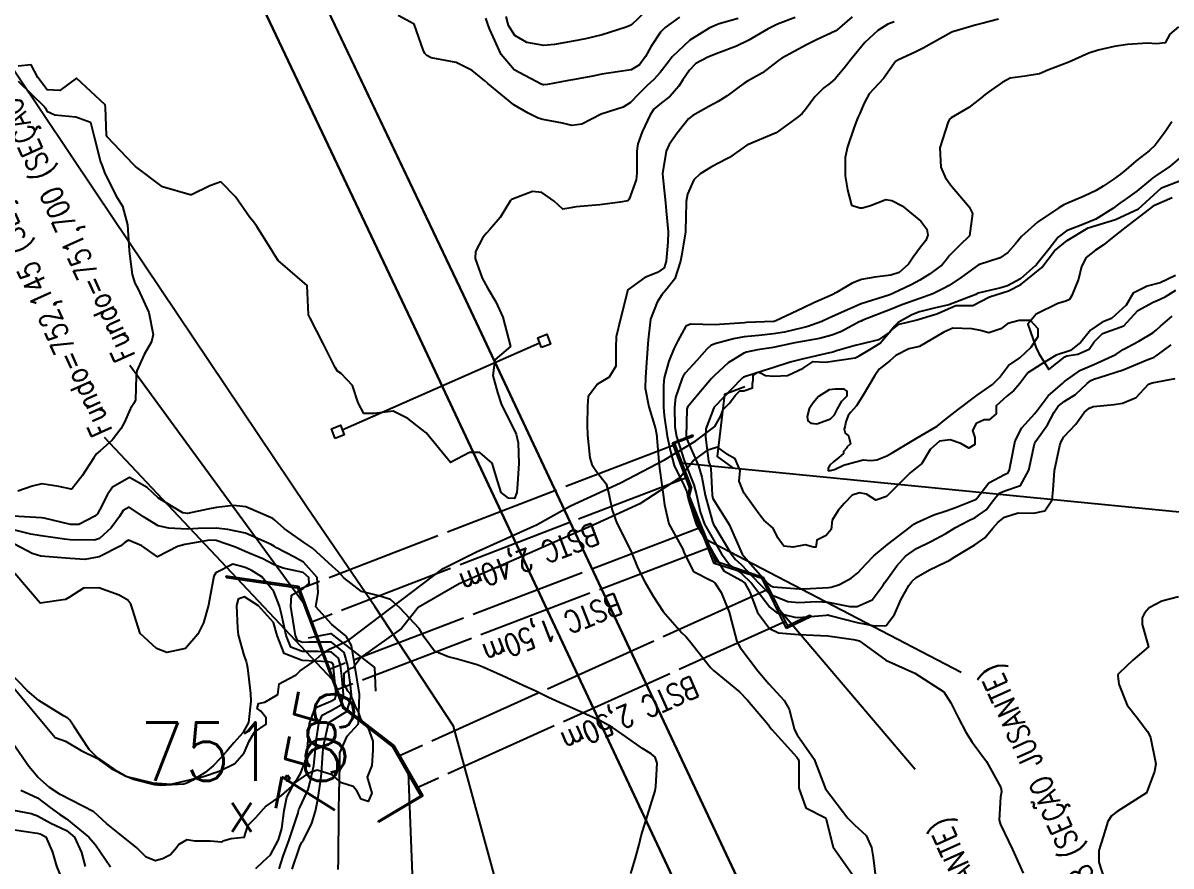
# Model space of a CAD drawing. Header units: metres. Extents: x 318500 to 325275, y 7408834 to 7428799.
# Drawn here: x 321933 to 322011.7, y 7422807.5 to 7422865.3 of the extents above; entities that cross this region are included whole.
import ezdxf
from ezdxf.enums import TextEntityAlignment as Align

# ---------------------------------------------------------------- set-up
doc = ezdxf.new("R2010")
doc.units = ezdxf.units.M
doc.header["$MEASUREMENT"] = 0
doc.linetypes.add('CONTINUO', pattern=[0])
doc.linetypes.add('TRACEJADO', pattern=[8.7, 8, -0.7])
for name, color, linetype in [('BUEIRO', 151, 'Continuous'), ('Cotas', 45, 'Continuous'), ('Curvas de Nivel 1m', 11, 'Continuous'), ('Curvas de Nivel 5m', 15, 'Continuous'), ('Divisas', 45, 'Continuous'), ('Hidrografia', 140, 'Continuous'), ('Linha Férrea', 20, 'Continuous'), ('Pontes_Viadutos_Tubos', 190, 'Continuous'), ('Pontos Cotados', 45, 'Continuous'), ('Pórticos', 45, 'Continuous'), ('TEXTO', 45, 'Continuous'), ('Vias Primárias', 230, 'Continuous')]:
    doc.layers.add(name, color=color, linetype=linetype)
doc.styles.add('ROMANS', font='romans', dxfattribs={"height": 0.2})
doc.styles.add('Style-STANDARD', font='STANDARD.shx')

# ---------------------------------------------------------------- blocks, each defined once
blk = doc.blocks.new('ELVTXT_101')
at = {"layer": 'Pontos Cotados', "linetype": 'Continuous', "style": 'Style-STANDARD'}
for s, height, p in [('751.8', 4, (0, 4)), ('x', 3, (0, 0))]:
    blk.add_text(s, height=height, dxfattribs=at).set_placement(p, align=Align.MIDDLE_CENTER)

msp = doc.modelspace()

# ---------------------------------------------------------------- linework, layer by layer
at = {"layer": 'BUEIRO', "linetype": 'TRACEJADO', "flags": 128}
for points in [[(321977.729, 7422836.423), (321951.907, 7422826.485)], [(321978.591, 7422834.183), (321952.769, 7422824.245)], [(321979.509, 7422830.738), (321953.978, 7422821.005)], [(321980.043, 7422829.337), (321954.513, 7422819.603)], [(321984.214, 7422826.547), (321958.761, 7422815.064)], [(321985.326, 7422824.306), (321960.019, 7422812.889)]]:
    msp.add_lwpolyline(points, dxfattribs=at)
at = {"layer": 'BUEIRO', "linetype": 'CONTINUO'}
for points in [[(321977.565, 7422836.548, 755.012), (321978.964, 7422837.089, 755.012)], [(321978.964, 7422837.089, 755.012), (321978.95, 7422836.951, 751.675), (321977.704, 7422836.494, 751.675)], [(321978.761, 7422833.449, 755.015), (321977.565, 7422836.548, 755.012)], [(321977.565, 7422836.548, 755.012), (321977.704, 7422836.494, 751.675), (321978.867, 7422833.454, 751.703), (321978.761, 7422833.449, 755.015)], [(321978.621, 7422832.916, 754.745), (321978.761, 7422833.449, 755.015)], [(321980.422, 7422828.273, 754.804), (321978.621, 7422832.916, 754.745)], [(321980.422, 7422828.273, 754.804), (321980.53, 7422828.41, 752.813), (321978.733, 7422832.904, 751.728), (321978.621, 7422832.916, 754.745)], [(321978.733, 7422832.904, 751.728), (321978.867, 7422833.454, 751.703)], [(321983.72, 7422827.26, 754.817), (321980.422, 7422828.273, 754.804)], [(321983.839, 7422827.305, 751.592), (321980.53, 7422828.41, 752.813)], [(321946.952, 7422827.425, 753.66), (321951.936, 7422826.722, 755.833)], [(321946.952, 7422827.425, 753.66), (321946.991, 7422827.331, 753.112), (321951.871, 7422826.603, 751.995)], [(321985.375, 7422823.82, 754.837), (321985.474, 7422824.007, 752.013), (321983.839, 7422827.305, 751.592), (321983.72, 7422827.26, 754.817)], [(321985.375, 7422823.82, 754.837), (321983.72, 7422827.26, 754.817)], [(321951.936, 7422826.722, 755.833), (321951.871, 7422826.603, 751.995), (321954.967, 7422818.389, 751.951), (321955.013, 7422818.46, 755.852)], [(321951.936, 7422826.722, 755.833), (321955.013, 7422818.46, 755.852), (321958.463, 7422815.808, 755.052), (321960.455, 7422812.351, 754.923)], [(321987.102, 7422824.658, 754.815), (321985.375, 7422823.82, 754.837)], [(321987.102, 7422824.658, 754.815), (321986.953, 7422824.709, 751.687), (321985.474, 7422824.007, 752.013)], [(321958.388, 7422815.709, 751.925), (321954.967, 7422818.389, 751.951)], [(321960.455, 7422812.351, 754.923), (321960.319, 7422812.369, 752.62), (321958.388, 7422815.709, 751.925), (321958.463, 7422815.808, 755.052)], [(321957.425, 7422810.55, 754.66), (321957.407, 7422810.633, 752.357), (321960.319, 7422812.369, 752.62)], [(321960.455, 7422812.351, 754.923), (321957.425, 7422810.55, 754.66)]]:
    msp.add_polyline3d(points, dxfattribs=at)
at = {"layer": 'Curvas de Nivel 1m', "flags": 128}
for points, elevation in [([(321982.081, 7422865.636), (321980.764, 7422865.255), (321980.544, 7422865.183), (321980.079, 7422864.97), (321978.752, 7422864.155), (321977.552, 7422863.008), (321977.198, 7422862.548), (321976.723, 7422861.919), (321976.292, 7422861.449), (321975.834, 7422861.029), (321975.259, 7422860.475), (321974.692, 7422859.871), (321974.181, 7422859.554), (321972.68, 7422859.07), (321971.362, 7422858.394), (321970.672, 7422858.307), (321970.022, 7422858.448), (321968.676, 7422858.699), (321968.355, 7422858.803), (321967.679, 7422859.135), (321966.688, 7422859.716), (321964.91, 7422861.168), (321964.713, 7422861.351), (321963.843, 7422862.064), (321962.731, 7422862.614), (321961.025, 7422862.937), (321960.738, 7422863.09), (321960.602, 7422863.231), (321960.487, 7422863.488), (321959.862, 7422865.239), (321958.769, 7422865.835)], 759), ([(321975.709, 7422866.098), (321974.762, 7422865.205), (321974.662, 7422865.141), (321974.383, 7422865.046), (321972.754, 7422864.517), (321971.598, 7422864.235), (321970.75, 7422864.073), (321969.475, 7422863.836), (321968.747, 7422863.787), (321967.584, 7422863.973), (321966.753, 7422864.47), (321966.332, 7422865.154), (321966.162, 7422865.764)], 761), ([(321985.97, 7422865.694), (321984.765, 7422865.232), (321984.541, 7422865.136), (321984.135, 7422864.919), (321982.752, 7422864.113), (321981.956, 7422863.74), (321980.743, 7422863.283), (321979.982, 7422862.971), (321979.176, 7422862.541), (321978.727, 7422862.093), (321978.29, 7422861.422), (321978.015, 7422861), (321977.4, 7422860.309), (321976.691, 7422859.751), (321976.295, 7422859.406), (321976.033, 7422859.02), (321975.493, 7422857.852), (321975.202, 7422857.032), (321975.129, 7422856.557), (321975.126, 7422855.033), (321975.088, 7422854.568), (321974.603, 7422853.238), (321974.502, 7422853.141), (321973.989, 7422853.049), (321972.598, 7422852.866), (321970.963, 7422852.719), (321970.596, 7422852.644), (321970.053, 7422852.557), (321969.468, 7422853.107), (321968.609, 7422853.714), (321967.971, 7422853.768), (321966.601, 7422853.247), (321966.536, 7422853.215), (321966.472, 7422853.151), (321965.752, 7422851.995), (321965.045, 7422851.165), (321964.816, 7422850.928), (321964.572, 7422850.626), (321964.077, 7422849.657), (321964.048, 7422849.178), (321964.53, 7422847.833), (321964.897, 7422847.166), (321965.454, 7422846.217), (321965.935, 7422845.156), (321966.47, 7422843.15), (321965.38, 7422842.237), (321965.261, 7422841.162), (321965.577, 7422840.01), (321965.859, 7422839.156), (321966.404, 7422838.072), (321966.851, 7422837.143), (321966.983, 7422836.539), (321967.026, 7422835.14), (321966.948, 7422833.743), (321966.899, 7422833.142), (321966.732, 7422832.746), (321966.334, 7422832.762), (321965.822, 7422833.155), (321965.57, 7422833.936), (321965.197, 7422835.162), (321964.371, 7422835.898), (321963.653, 7422835.898), (321962.36, 7422835.2), (321960.68, 7422837.226), (321960.394, 7422837.471), (321959.417, 7422838.228), (321958.412, 7422838.723), (321957.118, 7422838.56), (321956.409, 7422838.558), (321956.02, 7422839.286), (321955.623, 7422840.483), (321954.868, 7422841.304), (321954.599, 7422841.464), (321954.446, 7422841.706), (321953.644, 7422843.318), (321952.722, 7422845.102), (321952.629, 7422845.329), (321952.52, 7422847.33), (321950.545, 7422849.045), (321950.331, 7422849.363), (321949.965, 7422849.962), (321949.076, 7422851.383), (321948.867, 7422851.67), (321948.586, 7422851.991), (321947.615, 7422853.4), (321946.615, 7422854.442), (321945.862, 7422854.17), (321944.602, 7422853.55), (321944.5, 7422853.543), (321942.609, 7422854.083), (321940.749, 7422855.489), (321940.632, 7422855.614), (321938.821, 7422857.518), (321938.772, 7422857.629), (321938.708, 7422859.52), (321938.683, 7422859.722), (321936.71, 7422861.55), (321935.572, 7422860.686), (321934.698, 7422860.74), (321934.062, 7422861.58), (321933.6, 7422862.464), (321932.718, 7422862.361)], 758), ([(321989.876, 7422865.741), (321988.862, 7422864.858), (321988.759, 7422864.774), (321987.452, 7422864.174), (321986.749, 7422863.827), (321985.056, 7422862.905), (321984.862, 7422862.784), (321984.737, 7422862.682), (321983.744, 7422861.905), (321982.716, 7422861.324), (321982.471, 7422861.185), (321982.148, 7422860.946), (321981.327, 7422860.328), (321980.695, 7422859.943), (321980.062, 7422859.597), (321978.964, 7422858.986), (321978.678, 7422858.754), (321977.9, 7422857.765), (321977.335, 7422857.003), (321977.13, 7422856.528), (321976.89, 7422855.007), (321976.897, 7422854.736), (321977.082, 7422853.005), (321977.146, 7422852.452), (321977.276, 7422851.003), (321977.261, 7422850.312), (321977.147, 7422849.004), (321976.998, 7422848.551), (321976.538, 7422848.213), (321975.679, 7422847.876), (321974.52, 7422847.04), (321974.004, 7422845.047), (321973.719, 7422843.814), (321973.69, 7422843.052), (321973.689, 7422841.814), (321973.228, 7422841.058), (321972.435, 7422840.565), (321971.78, 7422839.723), (321971.741, 7422839.077), (321971.72, 7422837.757), (321971.737, 7422837.077), (321971.912, 7422835.529), (321972.031, 7422835.073), (321972.355, 7422834.576), (321973.021, 7422833.734), (321973.214, 7422833.057), (321973.446, 7422831.93), (321973.747, 7422831.048), (321974.294, 7422829.962), (321974.749, 7422829.033), (321975.2, 7422827.957), (321975.672, 7422827.019), (321976.246, 7422826.045), (321976.936, 7422825.003), (321978.215, 7422823.538), (321978.494, 7422823.267), (321978.738, 7422822.982), (321980.183, 7422821.159), (321980.388, 7422820.957), (321982.158, 7422819.489), (321982.717, 7422818.924), (321984.133, 7422817.243), (321984.272, 7422817.048), (321984.378, 7422816.906), (321986.102, 7422815.013), (321986.196, 7422814.879), (321986.239, 7422814.737), (321986.224, 7422812.878), (321986.715, 7422811.528), (321988.05, 7422810.862), (321988.08, 7422810.82), (321988.582, 7422808.844), (321989.99, 7422806.83)], 757), ([(321992.769, 7422865.399), (321992.34, 7422865.233), (321991.636, 7422864.817), (321990.752, 7422863.99), (321989.813, 7422862.844), (321989.347, 7422862.235), (321988.719, 7422861.492), (321988.38, 7422861.198), (321987.936, 7422860.868), (321987.323, 7422860.252), (321986.688, 7422859.385), (321986.451, 7422859.116), (321986.178, 7422858.888), (321984.669, 7422857.8), (321982.66, 7422856.94), (321981.489, 7422856.11), (321980.64, 7422855.66), (321980.182, 7422855.422), (321979.461, 7422854.978), (321979.041, 7422854.566), (321978.609, 7422853.58), (321978.515, 7422853.077), (321978.507, 7422852.991), (321978.47, 7422851.102), (321978.459, 7422850.991), (321978.18, 7422849.369), (321978.124, 7422848.994), (321977.73, 7422847.8), (321977.112, 7422847.004), (321976.828, 7422846.696), (321976.512, 7422846.195), (321976.057, 7422845.017), (321975.895, 7422843.603), (321975.864, 7422843.019), (321975.76, 7422841.711), (321975.714, 7422841.021), (321975.703, 7422840.292), (321975.938, 7422839.017), (321976.397, 7422837.504), (321976.495, 7422837.009), (321976.506, 7422836.891), (321976.658, 7422835.007), (321976.701, 7422834.662), (321976.92, 7422833.004), (321977.028, 7422832.305), (321977.325, 7422831), (321978.284, 7422829.26), (321978.372, 7422828.989), (321979.013, 7422827.725), (321980.261, 7422827.086), (321980.345, 7422827.043), (321980.468, 7422826.957), (321980.903, 7422826.298), (321981.461, 7422824.942), (321981.625, 7422824.34), (321981.971, 7422822.934), (321982.204, 7422822.514), (321983.425, 7422820.918), (321984.167, 7422820.035), (321985.223, 7422818.894), (321985.558, 7422818.303), (321985.943, 7422816.883), (321986.125, 7422816.551), (321987.281, 7422814.862), (321988.07, 7422812.85), (321989.599, 7422810.835), (321990.043, 7422810.362), (321990.852, 7422809.638), (321991.202, 7422808.812), (321991.336, 7422808.137), (321991.487, 7422806.808)], 756), ([(322012.255, 7422865.058), (322011.674, 7422864.551), (322011.351, 7422863.957), (322010.753, 7422863.882), (322010.122, 7422863.938), (322008.752, 7422863.837), (322007.85, 7422863.703), (322006.748, 7422863.461), (322006.121, 7422863.252), (322004.74, 7422862.64), (322003.297, 7422862.096), (322002.728, 7422861.845), (322001.742, 7422861.668), (322000.723, 7422861.538), (322000.175, 7422861.248), (321999.408, 7422860.713), (321999, 7422860.423), (321998.702, 7422860.168), (321997.894, 7422859.529), (321996.681, 7422858.817), (321996.64, 7422858.791), (321996.591, 7422858.751), (321996.468, 7422858.543), (321995.886, 7422856.762), (321995.956, 7422855.445), (321996.255, 7422854.756), (321996.622, 7422854.235), (321997.91, 7422852.73), (321998.143, 7422852.275), (321997.927, 7422850.73), (321997.238, 7422850.072), (321996.56, 7422849.399), (321996.293, 7422849.015), (321996.061, 7422848.757), (321995.196, 7422848.115), (321994.534, 7422847.702), (321993.94, 7422847.375), (321992.727, 7422846.798), (321992.577, 7422846.742), (321992.519, 7422846.716), (321992.393, 7422846.676), (321990.512, 7422846.074), (321989.146, 7422845.49), (321988.503, 7422845.194), (321988.277, 7422845.088), (321987.812, 7422844.867), (321986.857, 7422844.512), (321986.493, 7422844.42), (321985.245, 7422844.142), (321984.486, 7422844.009), (321983.499, 7422843.906), (321982.483, 7422843.809), (321981.742, 7422843.68), (321980.476, 7422843.336), (321980.207, 7422843.231), (321979.921, 7422842.968), (321979.248, 7422842.188), (321978.445, 7422841.323), (321978.306, 7422841.127), (321978.241, 7422840.992), (321977.776, 7422839.647), (321977.712, 7422838.997), (321977.74, 7422837.657), (321977.844, 7422836.995), (321978.365, 7422835.336), (321978.508, 7422834.988), (321979.038, 7422833.671), (321979.213, 7422832.977), (321979.475, 7422831.821), (321979.77, 7422830.968), (321980.296, 7422830.052), (321980.936, 7422828.95), (321981.491, 7422828.16), (321982.267, 7422827.608), (321982.987, 7422826.923), (321984.236, 7422825.291), (321984.726, 7422824.903), (321985.954, 7422824.611), (321986.227, 7422824.591), (321988.126, 7422824.748), (321988.229, 7422824.752), (321988.361, 7422824.717), (321990.224, 7422824.24), (321991.414, 7422824.005), (321992.222, 7422824.029), (321992.799, 7422824.791), (321993.232, 7422825.799), (321993.782, 7422826.777), (321993.986, 7422827.052), (321994.268, 7422827.317), (321995.19, 7422827.848), (321996.284, 7422828.361), (321996.547, 7422828.486), (321996.928, 7422828.74), (321998.298, 7422829.553), (321998.988, 7422830.029), (321999.533, 7422830.708), (321999.899, 7422831.121), (322000.321, 7422831.461), (322001.258, 7422831.754), (322002.326, 7422831.741), (322003.091, 7422831.896), (322003.59, 7422832.651), (322003.67, 7422833.331), (322003.754, 7422834.649), (322004.113, 7422836.37), (322004.22, 7422836.643), (322004.276, 7422836.758), (322004.395, 7422836.951), (322005.221, 7422837.819), (322005.8, 7422838.626), (322006.132, 7422838.915), (322006.426, 7422839.04), (322007.847, 7422839.18), (322008.43, 7422839.264), (322009.348, 7422839.665), (322010.209, 7422840.564), (322010.451, 7422840.665), (322012.038, 7422840.96)], 754), ([(321932.706, 7422861.327), (321934.525, 7422859.572), (321934.585, 7422859.477), (321934.677, 7422859.29), (321935.22, 7422859.019), (321936.673, 7422858.888), (321937.662, 7422858.527), (321937.926, 7422857.531), (321938.36, 7422855.798), (321938.47, 7422855.522), (321938.623, 7422855.076), (321939.403, 7422853.508), (321939.856, 7422852.765), (321940.204, 7422851.496), (321940.322, 7422849.725), (321940.341, 7422849.493), (321940.529, 7422848.091), (321940.711, 7422847.488), (321940.93, 7422847.072), (321941.667, 7422845.478), (321941.979, 7422843.974), (321941.858, 7422843.476), (321941.344, 7422842.594), (321940.853, 7422841.486), (321940.803, 7422841.119), (321940.763, 7422839.487), (321940.652, 7422839.253), (321940.411, 7422838.897), (321939.978, 7422837.915), (321939.764, 7422837.499), (321939.151, 7422836.736), (321938.368, 7422836.03), (321938.092, 7422835.797), (321937.908, 7422835.527), (321937.108, 7422834.299), (321936.524, 7422833.547), (321936.448, 7422833.439), (321936.337, 7422833.364), (321935.505, 7422833.558), (321934.342, 7422833.741), (321933.678, 7422833.58), (321932.694, 7422833.236)], 758), ([(322011.801, 7422858.549), (322011.355, 7422857.871), (322010.664, 7422856.96), (322010.244, 7422856.566), (322009.358, 7422855.871), (322008.64, 7422855.248), (322008.28, 7422854.951), (322007.777, 7422854.603), (322007.096, 7422854.139), (322006.618, 7422853.839), (322005.791, 7422853.45), (322004.605, 7422852.962), (322004.394, 7422852.852), (322004.05, 7422852.648), (322002.59, 7422851.681), (322001.504, 7422850.686), (322001.075, 7422850.19), (322000.564, 7422849.601), (322000.026, 7422849.237), (321998.55, 7422848.737), (321997.38, 7422847.895), (321996.529, 7422847.342), (321996.159, 7422847.122), (321995.419, 7422846.767), (321994.517, 7422846.45), (321993.292, 7422846.012), (321992.509, 7422845.696), (321990.62, 7422844.947), (321990.501, 7422844.896), (321990.365, 7422844.832), (321989.161, 7422844.179), (321988.486, 7422843.921), (321987.643, 7422843.702), (321986.479, 7422843.5), (321985.959, 7422843.406), (321984.473, 7422843.086), (321984.325, 7422843.059), (321983.392, 7422842.921), (321982.635, 7422842.761), (321982.467, 7422842.701), (321981.376, 7422842.026), (321980.443, 7422841.172), (321980.342, 7422841.061), (321980.254, 7422840.963), (321979.387, 7422839.933), (321978.603, 7422838.987), (321978.554, 7422838.852), (321978.503, 7422836.988), (321978.537, 7422836.838), (321979.348, 7422834.975), (321979.581, 7422834.2), (321979.814, 7422832.968), (321980.313, 7422831.138), (321980.383, 7422830.959), (321980.502, 7422830.763), (321981.589, 7422828.94), (321981.889, 7422828.549), (321982.273, 7422828.215), (321983.514, 7422826.917), (321984.249, 7422826.174), (321985.468, 7422825.666), (321986.241, 7422825.614), (321987.437, 7422825.668), (321988.242, 7422825.623), (321989.731, 7422825.342), (321990.237, 7422825.323), (321991.26, 7422825.799), (321992.014, 7422826.804), (321992.11, 7422826.954), (321992.265, 7422827.166), (321992.946, 7422828.124), (321993.552, 7422828.781), (321994.295, 7422829.305), (321995.272, 7422829.789), (321996.306, 7422830.334), (321996.969, 7422830.74), (321997.831, 7422831.213), (321998.321, 7422831.444), (321999.078, 7422831.963), (321999.643, 7422832.707), (321999.953, 7422833.097), (322000.348, 7422833.257), (322001.416, 7422833.622), (322001.987, 7422834.676), (322002.388, 7422836.476), (322002.487, 7422836.669), (322003.287, 7422837.776), (322003.736, 7422838.65), (322004.007, 7422839.066), (322004.431, 7422839.382), (322005.203, 7422839.868), (322006.003, 7422840.624), (322006.255, 7422840.819), (322006.453, 7422840.907), (322006.888, 7422841.047), (322008.46, 7422841.551), (322010.159, 7422842.256), (322010.468, 7422842.375), (322010.598, 7422842.429), (322010.798, 7422842.557), (322011.754, 7422843.274)], 753), ([(322012.657, 7422856.328), (322011.693, 7422855.5), (322010.634, 7422854.811), (322010.488, 7422854.706), (322010.329, 7422854.565), (322009.41, 7422853.786), (322008.61, 7422853.232), (322008.231, 7422852.97), (322007.752, 7422852.603), (322006.593, 7422851.879), (322005.695, 7422851.523), (322004.584, 7422851.083), (322004.01, 7422850.649), (322003.388, 7422849.838), (322002.552, 7422848.802), (322002.491, 7422848.73), (322002.439, 7422848.672), (322001.427, 7422847.796), (322000.529, 7422847.307), (322000.07, 7422847.162), (321998.521, 7422846.799), (321998.465, 7422846.777), (321998.371, 7422846.722), (321996.513, 7422846.003), (321995.516, 7422845.771), (321994.507, 7422845.518), (321993.975, 7422845.316), (321993.05, 7422844.795), (321992.77, 7422844.523), (321992.49, 7422844.156), (321991.685, 7422843.609), (321990.477, 7422843.301), (321990.099, 7422843.213), (321988.82, 7422842.846), (321988.555, 7422842.763), (321988.468, 7422842.741), (321988.329, 7422842.713), (321986.461, 7422842.286), (321985.633, 7422842.068), (321984.452, 7422841.692), (321983.861, 7422841.504), (321982.442, 7422841.041), (321982.371, 7422841.001), (321982.296, 7422840.932), (321980.42, 7422839.002), (321980.394, 7422838.96), (321979.867, 7422837.499), (321979.825, 7422836.968), (321980.046, 7422835.283), (321980.157, 7422834.963), (321980.191, 7422834.795), (321980.282, 7422832.961), (321980.337, 7422832.746), (321981.459, 7422830.943), (321982.282, 7422829.078), (321982.348, 7422828.929), (321982.758, 7422828.442), (321984.117, 7422826.911), (321984.258, 7422826.775), (321984.473, 7422826.69), (321986.255, 7422826.538), (321986.59, 7422826.54), (321988.257, 7422826.645), (321988.443, 7422826.663), (321989.021, 7422826.842), (321989.815, 7422827.286), (321990.272, 7422827.644), (321990.838, 7422828.265), (321991.363, 7422828.814), (321992.298, 7422829.579), (321993.871, 7422830.777), (321994.119, 7422830.967), (321994.315, 7422831.087), (321995.475, 7422831.606), (321996.327, 7422831.883), (321996.962, 7422832.109), (321998.339, 7422832.661), (321998.375, 7422832.684), (321998.402, 7422832.719), (321999.263, 7422833.804), (322000.365, 7422834.394), (322000.573, 7422834.491), (322000.682, 7422834.695), (322000.747, 7422835.068), (322001.061, 7422836.69), (322001.511, 7422837.576), (322002.419, 7422838.571), (322002.461, 7422838.627), (322002.49, 7422838.669), (322003.315, 7422839.779), (322004.322, 7422840.642), (322004.451, 7422840.747), (322005.549, 7422841.54), (322006.463, 7422841.907), (322007.972, 7422842.597), (322008.262, 7422842.804), (322008.475, 7422842.942), (322009.537, 7422843.521), (322010.493, 7422844.097), (322010.76, 7422844.293), (322011.032, 7422844.555), (322011.831, 7422845.226)], 752), ([(322011.832, 7422853.334), (322010.604, 7422852.816), (322010.443, 7422852.722), (322010.243, 7422852.565), (322008.587, 7422851.287), (322007.702, 7422850.603), (322007.091, 7422850.094), (322006.567, 7422849.755), (322005.929, 7422849.257), (322005.615, 7422848.629), (322005.412, 7422847.761), (322004.938, 7422846.636), (322004.788, 7422846.376), (322004.524, 7422846.254), (322003.98, 7422846.106), (322002.507, 7422845.373), (322001.94, 7422844.678), (322002.477, 7422843.109), (322002.673, 7422842.667), (322003.37, 7422841.567), (322004.468, 7422842.443), (322004.606, 7422842.501), (322005.362, 7422842.631), (322006.13, 7422842.969), (322006.483, 7422843.478), (322007.057, 7422844.046), (322008.5, 7422844.576), (322009.478, 7422845.613), (322010.524, 7422846.185), (322010.788, 7422846.295), (322011.333, 7422846.552), (322012.073, 7422847.006)], 751), ([(321974.719, 7422807.029), (321975.005, 7422808.025), (321975.275, 7422809.021), (321975.433, 7422809.615), (321975.849, 7422811.013), (321976.057, 7422811.679), (321976.374, 7422812.699), (321976.43, 7422813.006), (321976.509, 7422814.59), (321976.385, 7422815.007), (321976.103, 7422815.24), (321975.514, 7422815.614), (321974.123, 7422816.585), (321973.447, 7422817.05), (321972.594, 7422817.523), (321972.137, 7422817.73), (321970.973, 7422818.25), (321970.145, 7422818.61), (321969.813, 7422818.763), (321969.072, 7422819.106), (321968.156, 7422819.544), (321967.386, 7422819.907), (321966.17, 7422820.48), (321964.638, 7422821.165), (321964.182, 7422821.329), (321962.745, 7422821.751), (321962.187, 7422821.874), (321961.255, 7422822.278), (321960.552, 7422823.225), (321960.209, 7422823.817), (321958.879, 7422825.244), (321958.238, 7422825.806), (321957.442, 7422826.062), (321956.246, 7422826.364), (321955.037, 7422827.298), (321954.663, 7422827.703), (321954.268, 7422828.086), (321952.896, 7422829.324), (321952.286, 7422829.736), (321950.96, 7422830.69), (321950.308, 7422831.258), (321950.168, 7422831.362), (321948.322, 7422832.158), (321947.468, 7422832.254), (321946.321, 7422832.12), (321945.727, 7422832.01), (321944.314, 7422831.708), (321944.013, 7422831.746), (321942.329, 7422832.747), (321941.555, 7422833.478), (321940.347, 7422834.17), (321939.177, 7422833.507), (321938.838, 7422833.007), (321938.317, 7422831.98), (321938.148, 7422831.687), (321937.967, 7422831.525), (321936.877, 7422830.965), (321936.301, 7422830.953), (321934.491, 7422831.384), (321934.308, 7422831.416), (321932.379, 7422831.529)], 757), ([(321954.658, 7422807.3), (321954.668, 7422807.968), (321954.685, 7422809.3), (321954.695, 7422809.968), (321954.708, 7422811.3), (321954.728, 7422812.632), (321954.738, 7422813.3), (321954.758, 7422814.632), (321954.766, 7422815.3), (321955.273, 7422816.454), (321956.022, 7422817.281), (321956.039, 7422817.363), (321956.114, 7422819.281), (321956.113, 7422819.318), (321955.803, 7422821.286), (321955.561, 7422822.657), (321955.195, 7422823.295), (321954.212, 7422824.106), (321953.112, 7422825.321), (321953.275, 7422826.289), (321953.207, 7422827.321), (321952.27, 7422828.374), (321951.65, 7422828.715), (321950.422, 7422829.358), (321950.281, 7422829.454), (321950.059, 7422829.588), (321948.294, 7422830.352), (321947.094, 7422830.606), (321946.299, 7422830.698), (321945.053, 7422830.675), (321944.298, 7422830.633), (321943.048, 7422830.71), (321942.301, 7422830.863), (321941.296, 7422831.48), (321940.32, 7422832.152), (321939.904, 7422831.909), (321939.661, 7422831.5), (321939.084, 7422830.722), (321938.287, 7422829.991), (321937.937, 7422829.873), (321936.285, 7422829.91), (321935.881, 7422829.959), (321934.289, 7422830.17), (321933.587, 7422830.284), (321932.295, 7422830.61)], 756), ([(321950.596, 7422807.351), (321950.886, 7422808.23), (321951.302, 7422809.341), (321951.904, 7422811.198), (321951.929, 7422811.332), (321951.951, 7422811.422), (321952.044, 7422811.598), (321952.593, 7422812.794), (321952.742, 7422813.323), (321952.974, 7422814.434), (321953.069, 7422815.32), (321953.16, 7422816.269), (321953.319, 7422817.318), (321953.55, 7422817.894), (321954.133, 7422818.174), (321954.849, 7422818.59), (321955.027, 7422819.297), (321954.905, 7422820.563), (321954.815, 7422821.3), (321954.678, 7422821.796), (321954.189, 7422822.195), (321953.262, 7422822.246), (321952.189, 7422822.252), (321951.408, 7422822.558), (321951.079, 7422823.347), (321950.771, 7422824.802), (321950.634, 7422825.354), (321950.245, 7422826.372), (321949.411, 7422827.373), (321948.695, 7422827.814), (321948.266, 7422828.017), (321947.426, 7422828.241), (321946.262, 7422827.638), (321946.136, 7422827.412), (321945.827, 7422825.825), (321945.768, 7422825.417), (321945.414, 7422824.22), (321945.02, 7422823.428), (321944.19, 7422822.455), (321942.907, 7422822.179), (321942.19, 7422822.454), (321941.076, 7422823.481), (321940.557, 7422825.155), (321940.431, 7422825.488), (321940.234, 7422825.759), (321939.633, 7422826.105), (321938.247, 7422826.621), (321937.187, 7422826.594), (321936.236, 7422825.968), (321935.964, 7422825.822), (321934.23, 7422825.57), (321932.487, 7422827.597)], 754), ([(321949.018, 7422807.37), (321949.507, 7422807.857), (321950.004, 7422808.324), (321950.568, 7422809.352), (321950.79, 7422810.111), (321950.94, 7422811.346), (321951.132, 7422812.266), (321951.694, 7422813.336), (321951.854, 7422813.552), (321952.078, 7422813.895), (321952.48, 7422814.941), (321952.535, 7422815.326), (321952.648, 7422816.791), (321952.697, 7422817.324), (321953.068, 7422818.389), (321954.143, 7422818.854), (321954.441, 7422819.01), (321954.509, 7422819.305), (321954.339, 7422821.147), (321954.323, 7422821.308), (321954.292, 7422821.419), (321954.182, 7422821.507), (321953.961, 7422821.534), (321952.183, 7422821.632), (321950.95, 7422822.111), (321950.48, 7422823.356), (321950.213, 7422824.236), (321949.187, 7422825.376), (321948.239, 7422825.991), (321947.793, 7422825.838), (321947.689, 7422825.395), (321947.757, 7422823.844), (321947.793, 7422823.394), (321948.186, 7422822.002), (321948.352, 7422821.558), (321948.399, 7422821.387), (321948.442, 7422821.12), (321948.639, 7422819.383), (321948.672, 7422818.852), (321948.506, 7422817.384), (321948.113, 7422816.686), (321947.509, 7422815.993), (321946.997, 7422815.401), (321946.571, 7422814.927), (321946.085, 7422814.424), (321945.536, 7422813.96), (321944.693, 7422813.431), (321944.286, 7422813.217), (321944.066, 7422813.161), (321942.447, 7422813.074), (321942.065, 7422813.115), (321940.626, 7422813.482), (321940.073, 7422813.704), (321939.561, 7422814.014), (321938.093, 7422815.041), (321937.571, 7422815.525), (321936.527, 7422817.125), (321936.268, 7422817.539), (321936.122, 7422817.676), (321935.825, 7422817.844), (321934.14, 7422818.901), (321933.333, 7422819.582), (321932.168, 7422820.785)], 753), ([(322012.252, 7422825.998), (322011.108, 7422825.69), (322010.24, 7422825.251), (322009.924, 7422824.876), (322009.777, 7422824.567), (322009.76, 7422824.101), (322010.21, 7422822.56), (322009.119, 7422821.653), (322008.183, 7422820.767), (322008.108, 7422820.664), (322008.096, 7422820.591), (322008.171, 7422820.007), (322008.748, 7422818.581), (322009.362, 7422817.792), (322010.132, 7422816.762), (322010.249, 7422816.559), (322010.332, 7422816.353), (322010.702, 7422814.554), (322010.609, 7422814.036), (322010.07, 7422812.56), (322008.057, 7422811.285), (322007.663, 7422810.985), (322007.412, 7422810.596), (322007.092, 7422809.541), (322006.795, 7422808.602), (322006.791, 7422807.819), (322007.183, 7422806.598)], 754), ([(321932.902, 7422812.742), (321934.05, 7422812.215), (321934.917, 7422811.557), (321935.568, 7422811.079), (321936.032, 7422810.788), (321937.561, 7422809.525), (321938.012, 7422808.999), (321939.035, 7422807.504)], 753), ([(321932.039, 7422811.457), (321933.615, 7422811.156), (321934.034, 7422810.986), (321934.955, 7422810.482), (321936.024, 7422809.976), (321936.575, 7422809.534), (321937.061, 7422808.472), (321937.315, 7422807.527)], 754)]:
    msp.add_lwpolyline(points, dxfattribs=dict(at, elevation=elevation))
at = {"layer": 'Curvas de Nivel 5m', "flags": 128}
for points, elevation in [([(321978.057, 7422865.715), (321977.079, 7422865.015), (321976.757, 7422864.693), (321976.076, 7422863.697), (321975.719, 7422863.03), (321975.302, 7422862.464), (321974.726, 7422862.122), (321973.797, 7422861.981), (321972.721, 7422861.821), (321972.107, 7422861.688), (321970.715, 7422861.422), (321970.436, 7422861.373), (321968.991, 7422861.116), (321968.754, 7422861.075), (321968.709, 7422861.079), (321968.568, 7422861.122), (321966.724, 7422862.101), (321965.833, 7422863.159), (321965.04, 7422864.885), (321964.939, 7422865.168), (321964.767, 7422865.645)], 760), ([(321999.909, 7422865.572), (321998.769, 7422865.294), (321998.317, 7422865.177), (321996.859, 7422864.749), (321996.76, 7422864.709), (321996.667, 7422864.659), (321994.748, 7422863.596), (321994.21, 7422863.321), (321993.053, 7422862.797), (321992.853, 7422862.684), (321992.736, 7422862.53), (321992.024, 7422861.506), (321991.366, 7422860.82), (321991.06, 7422860.469), (321990.694, 7422859.774), (321990.404, 7422859.115), (321990.282, 7422858.836), (321990.021, 7422858.187), (321989.576, 7422856.846), (321989.396, 7422856.102), (321989.399, 7422854.848), (321989.565, 7422853.897), (321989.838, 7422852.841), (321990.416, 7422852.65), (321990.598, 7422852.656), (321991.139, 7422852.822), (321992.191, 7422853.222), (321992.605, 7422853.152), (321993.306, 7422852.793), (321994.59, 7422851.75), (321994.997, 7422851.186), (321995.065, 7422850.773), (321994.928, 7422850.422), (321994.568, 7422849.954), (321994.065, 7422849.277), (321993.753, 7422848.788), (321993.106, 7422848.23), (321992.539, 7422848.034), (321991.438, 7422847.914), (321990.534, 7422847.739), (321989.879, 7422847.491), (321988.824, 7422846.855), (321988.518, 7422846.696), (321987.249, 7422846.136), (321986.509, 7422845.782), (321984.65, 7422844.908), (321984.534, 7422844.875), (321984.499, 7422844.867), (321982.642, 7422844.785), (321982.498, 7422844.778), (321980.801, 7422844.65), (321980.495, 7422844.644), (321978.81, 7422844.671), (321978.493, 7422844.548), (321977.927, 7422843.547), (321977.673, 7422842.998), (321977.311, 7422842.147), (321976.998, 7422841.004), (321976.947, 7422840.493), (321976.96, 7422839.005), (321976.999, 7422838.417), (321977.208, 7422837.002), (321977.428, 7422835.946), (321977.692, 7422834.997), (321978.347, 7422833.65), (321978.551, 7422833.196), (321978.607, 7422832.986), (321978.668, 7422832.652), (321979.185, 7422830.977), (321980.283, 7422829.14), (321980.373, 7422828.959), (321981.093, 7422827.773), (321982.262, 7422827.136), (321982.519, 7422826.927), (321982.861, 7422826.313), (321983.401, 7422824.918), (321984.219, 7422823.826), (321984.837, 7422823.522), (321986.215, 7422823.409), (321986.742, 7422823.399), (321988.215, 7422823.33), (321989.979, 7422823.066), (321990.212, 7422823.024), (321990.365, 7422822.982), (321990.606, 7422822.824), (321992.193, 7422821.655), (321994.18, 7422820.77), (321996.161, 7422819.477), (321996.653, 7422818.742), (321997.144, 7422817.739), (321997.686, 7422816.727), (321998.12, 7422816.047), (321999.091, 7422814.705), (322000.074, 7422812.924), (322000.135, 7422812.689), (322000.13, 7422812.628), (322000.066, 7422812.282), (321999.967, 7422810.691), (322000.046, 7422810.404), (322000.889, 7422808.681), (322001.613, 7422807.056)], 755), ([(321951.509, 7422807.337), (321952.013, 7422808.885), (321952.166, 7422809.18), (321952.264, 7422809.328), (321952.857, 7422810.497), (321953.102, 7422811.319), (321953.266, 7422812.103), (321953.444, 7422813.316), (321953.505, 7422813.889), (321953.596, 7422815.315), (321953.647, 7422815.772), (321953.989, 7422817.311), (321954.034, 7422817.398), (321954.122, 7422817.449), (321955.259, 7422818.167), (321955.565, 7422819.289), (321955.498, 7422819.952), (321955.31, 7422821.293), (321955.067, 7422822.176), (321954.196, 7422822.88), (321952.631, 7422822.891), (321952.195, 7422822.875), (321951.867, 7422823.005), (321951.726, 7422823.337), (321951.641, 7422823.906), (321951.417, 7422825.342), (321951.462, 7422826.122), (321952.249, 7422826.579), (321952.669, 7422826.911), (321952.646, 7422827.326), (321952.263, 7422827.657), (321950.886, 7422827.971), (321950.268, 7422828.187), (321949.491, 7422828.59), (321948.277, 7422829.111), (321947.607, 7422829.397), (321946.287, 7422829.854), (321945.826, 7422829.878), (321944.282, 7422829.596), (321944.148, 7422829.576), (321943.633, 7422829.45), (321942.273, 7422828.732), (321941.193, 7422829.481), (321940.286, 7422829.873), (321940.04, 7422829.738), (321939.756, 7422829.498), (321938.272, 7422828.733), (321937.291, 7422828.555), (321936.271, 7422828.616), (321935.124, 7422828.709), (321934.272, 7422828.784), (321933.665, 7422828.971), (321932.469, 7422829.597)], 755), ([(321932.455, 7422810.024), (321934.022, 7422809.811), (321934.214, 7422809.759), (321934.61, 7422809.561), (321935.057, 7422808.502), (321935.353, 7422807.55), (321935.968, 7422806.046)], 755)]:
    msp.add_lwpolyline(points, dxfattribs=dict(at, elevation=elevation))
at = {"layer": 'Divisas'}
msp.add_lwpolyline([(321982.888, 7422745.937), (321975.44, 7422771.955), (321970.752, 7422788.531), (321965.741, 7422805.526), (321962.547, 7422817.126), (321957.16, 7422825.327), (321952.527, 7422832.125), (321938.024, 7422853.725), (321928.923, 7422867.291), (321925.087, 7422870.99), (321920.76, 7422876.203), (321911.583, 7422891.152), (321906.206, 7422903.734), (321903.949, 7422909.877), (321897.037, 7422930.587), (321896.452, 7422936.323), (321892.376, 7422963.087), (321889.907, 7422966.571), (321882.22, 7422978.292), (321868.004, 7422969.391), (321856.418, 7422987.243), (321853.853, 7422992.698), (321849.675, 7423001.125)], dxfattribs=at)
at = {"layer": 'Hidrografia'}
for points in [[(321931.942, 7422820.327), (321935.244, 7422816.368), (321935.959, 7422816.101), (321937.031, 7422815.475), (321938.103, 7422814.94), (321939.086, 7422814.225), (321940.158, 7422813.689), (321941.945, 7422813.243), (321943.196, 7422813.154), (321945.429, 7422813.689), (321946.501, 7422814.047), (321947.573, 7422814.582), (321948.199, 7422815.297), (321948.556, 7422816.101), (321948.914, 7422816.726), (321949.718, 7422817.261), (321949.718, 7422817.708), (321949.36, 7422818.154), (321949.092, 7422818.333), (321949.182, 7422818.69), (321949.628, 7422818.779), (321950.522, 7422819.315), (321950.611, 7422820.03), (321951.236, 7422820.387), (321951.772, 7422820.655), (321952.04, 7422820.923), (321952.934, 7422821.548), (321953.559, 7422822.083), (321954.095, 7422822.441), (321955.078, 7422822.887), (321955.435, 7422823.066), (321961.839, 7422827.944), (321964.131, 7422829.089), (321968.285, 7422830.95), (321970.577, 7422832.239), (321974.016, 7422833.814), (321977.024, 7422835.389), (321979.173, 7422836.678), (321980.462, 7422837.68), (321980.892, 7422838.396), (321981.035, 7422838.826), (321981.465, 7422839.255), (321981.895, 7422839.828), (321982.181, 7422840.114), (321982.468, 7422840.114), (321983.044, 7422840.328), (321983.044, 7422840.609), (321983.1, 7422840.834), (321983.1, 7422841.171), (321983.438, 7422841.396), (321983.606, 7422841.34), (321983.944, 7422841.171), (321984.506, 7422841.115), (321985.462, 7422841.171), (321986.53, 7422841.677), (321987.205, 7422842.126), (321988.048, 7422842.07), (321990.089, 7422842.372), (321990.376, 7422842.516), (321991.096, 7422842.948), (321991.816, 7422843.379), (321992.535, 7422844.242), (321993.111, 7422844.674), (321994.262, 7422844.961), (321995.701, 7422845.393), (321996.996, 7422845.968), (321998.148, 7422845.968), (321999.299, 7422846.544), (322000.594, 7422846.975), (322001.458, 7422847.407), (322002.897, 7422848.557), (322003.76, 7422849.708), (322004.624, 7422850.427), (322006.063, 7422851.29), (322007.934, 7422851.866), (322009.517, 7422852.585), (322011.1, 7422854.023), (322013.69, 7422855.03)], [(322012.058, 7422848.008), (322011.007, 7422847.523), (322010.118, 7422847.281), (322009.148, 7422846.796), (322008.663, 7422845.988), (322007.675, 7422845.071), (322007.029, 7422844.828), (322006.221, 7422844.263), (322005.574, 7422843.455), (322004.847, 7422842.889), (322003.877, 7422842.566), (322002.826, 7422841.92), (322001.937, 7422841.354), (322001.371, 7422840.627), (322000.967, 7422840.143), (322000.482, 7422839.739), (321999.755, 7422839.092), (321999.755, 7422838.527), (321999.27, 7422838.123), (321998.946, 7422838.123), (321998.381, 7422837.881), (321998.138, 7422837.396), (321998.3, 7422836.911), (321998.3, 7422836.426), (321997.896, 7422836.184), (321997.33, 7422836.507), (321996.602, 7422836.75), (321995.875, 7422836.669), (321995.228, 7422836.103), (321994.663, 7422835.134), (321993.854, 7422834.488), (321992.804, 7422833.437), (321992.238, 7422832.872), (321991.51, 7422832.63), (321990.864, 7422833.033), (321990.379, 7422833.114), (321989.894, 7422832.953), (321989.328, 7422832.387), (321988.924, 7422831.902), (321988.52, 7422831.256), (321988.439, 7422830.61), (321988.116, 7422830.206), (321987.469, 7422829.883), (321987.388, 7422829.398), (321987.227, 7422829.398), (321986.661, 7422829.56), (321985.853, 7422829.398), (321985.206, 7422829.479), (321984.802, 7422830.044), (321984.479, 7422830.691), (321983.832, 7422831.256), (321983.59, 7422831.579), (321983.105, 7422832.226), (321982.458, 7422833.114), (321982.135, 7422833.922), (321982.215, 7422834.649), (321981.868, 7422835.449), (321981.303, 7422835.772), (321981.222, 7422835.853), (321980.656, 7422836.257), (321979.928, 7422836.015), (321979.039, 7422835.368), (321978.069, 7422834.157), (321975.321, 7422832.379), (321972.331, 7422831.006), (321968.128, 7422829.148), (321962.955, 7422826.886), (321960.126, 7422825.27), (321958.995, 7422823.816), (321956.237, 7422821.851), (321955.681, 7422821.138), (321955.441, 7422821.058), (321955.043, 7422820.739), (321955.043, 7422820.5), (321955.043, 7422820.022), (321955.282, 7422819.544), (321955.441, 7422819.385), (321955.681, 7422818.827), (321955.84, 7422818.428), (321955.999, 7422818.189), (321956.159, 7422817.711), (321956.478, 7422817.233), (321956.717, 7422816.994), (321957.036, 7422816.117), (321957.036, 7422815.48), (321956.956, 7422814.444), (321956.637, 7422813.647), (321956.797, 7422813.089), (321956.956, 7422812.531), (321956.717, 7422811.974), (321956.239, 7422812.133), (321955.92, 7422812.691), (321955.681, 7422813.01), (321954.883, 7422813.249), (321954.245, 7422813.806), (321953.209, 7422814.125), (321952.571, 7422813.886), (321951.535, 7422813.169), (321951.455, 7422813.01), (321950.737, 7422812.372), (321949.701, 7422811.655), (321948.983, 7422810.858), (321948.425, 7422810.3), (321948.186, 7422809.503), (321947.309, 7422809.424), (321946.751, 7422809.264), (321946.671, 7422809.184), (321945.874, 7422809.264), (321945.396, 7422809.264), (321944.837, 7422809.264), (321944.279, 7422809.344), (321943.721, 7422809.025), (321943.562, 7422808.786), (321943.163, 7422808.308), (321942.844, 7422808.149), (321942.685, 7422808.069), (321942.127, 7422807.909), (321941.489, 7422808.149), (321940.851, 7422808.786), (321939.575, 7422809.822), (321938.778, 7422810.46), (321937.901, 7422811.256), (321935.589, 7422812.452), (321934.871, 7422812.93), (321934.074, 7422813.647), (321933.436, 7422814.364), (321931.284, 7422817.472)]]:
    msp.add_lwpolyline(points, dxfattribs=at)
for points in [[(321992.472, 7422842.165), (321991.743, 7422841.592), (321991.43, 7422841.175), (321990.648, 7422839.821), (321990.179, 7422839.091), (321989.763, 7422838.623), (321989.606, 7422838.414), (321989.45, 7422837.998), (321989.398, 7422837.737), (321989.346, 7422837.477), (321989.398, 7422837.216), (321989.606, 7422837.06), (321989.658, 7422836.956), (321989.763, 7422836.487), (321989.554, 7422836.279), (321989.502, 7422836.175), (321989.294, 7422835.966), (321989.294, 7422835.81), (321988.981, 7422835.55), (321988.616, 7422835.237), (321988.356, 7422835.029), (321988.251, 7422834.82), (321988.251, 7422834.664), (321988.408, 7422834.664), (321988.668, 7422834.716), (321989.294, 7422835.029), (321989.554, 7422835.081), (321990.648, 7422835.393), (321991.17, 7422835.341), (321991.586, 7422835.393), (321992.264, 7422835.654), (321992.629, 7422835.862), (321994.348, 7422836.904), (321995.703, 7422837.685), (321996.329, 7422838.206), (321997.162, 7422838.831), (321998.465, 7422839.821), (321999.507, 7422840.55), (321999.976, 7422841.019), (322000.602, 7422841.852), (322001.383, 7422842.373), (322002.165, 7422843.102), (322002.634, 7422843.831), (322002.634, 7422844.352), (322002.113, 7422844.925), (322001.331, 7422844.925), (322000.55, 7422844.717), (322000.081, 7422844.352), (321999.247, 7422844.092), (321998.674, 7422844.248), (321998.1, 7422844.352), (321996.798, 7422844.404), (321996.172, 7422844.144), (321994.505, 7422843.154), (321993.775, 7422842.998), (321992.889, 7422842.529)], [(321988.303, 7422840.185), (321987.574, 7422839.717), (321987.209, 7422839.3), (321986.949, 7422838.883), (321986.792, 7422838.362), (321986.844, 7422838.05), (321987.053, 7422837.893), (321987.47, 7422837.841), (321988.043, 7422838.05), (321988.408, 7422838.206), (321988.668, 7422838.466), (321988.877, 7422838.883), (321989.189, 7422839.404), (321989.554, 7422839.769), (321989.554, 7422840.081), (321989.346, 7422840.237), (321989.033, 7422840.237), (321988.72, 7422840.237)]]:
    msp.add_lwpolyline(points, close=True, dxfattribs=at)
at = {"layer": 'Linha Férrea'}
for points in [[(321625.181, 7423540.483), (321646.79, 7423496.959), (321893.02, 7422980.599), (321927.568, 7422912.57), (321960.071, 7422844.091), (321960.071, 7422844.091), (322054.8, 7422642.247, -0.028698), (322111.168, 7422494.248), (322140.246, 7422392.292, 0.177815), (322346.493, 7422099.021)], [(322346.493, 7422099.021, -0.177815), (322140.246, 7422392.292), (322111.168, 7422494.248, 0.028698), (322054.8, 7422642.247), (321960.071, 7422844.091), (321960.071, 7422844.091), (321927.568, 7422912.57), (321893.02, 7422980.599), (321646.79, 7423496.959), (321625.181, 7423540.483, -0.08675)], [(321634.288, 7423531.029), (321649.189, 7423501.212), (321891.508, 7422993.323), (321931.636, 7422913.121), (321963.221, 7422846.706), (322059.233, 7422642.556), (322059.233, 7422642.556, -0.026965), (322115.311, 7422495.115), (322143.825, 7422393.254, 0.177055), (322348.62, 7422102.056)], [(322348.62, 7422102.056, -0.177055), (322143.825, 7422393.254), (322115.311, 7422495.115, 0.026965), (322059.233, 7422642.556), (322059.233, 7422642.556), (321963.221, 7422846.706), (321931.636, 7422913.121), (321891.508, 7422993.323), (321649.189, 7423501.212), (321634.288, 7423531.029, -0.065289)]]:
    msp.add_lwpolyline(points, format="xyb", dxfattribs=at)
at = {"layer": 'Pontes_Viadutos_Tubos'}
for points in [[(321982.539, 7422840.387), (321981.143, 7422839.873), (321980.629, 7422835.615), (321981.731, 7422834.807)], [(321952.609, 7422823.191), (321954.144, 7422823.483), (321957.142, 7422821.144), (321957.216, 7422819.536)]]:
    msp.add_lwpolyline(points, dxfattribs=at)
at = {"layer": 'Pórticos'}
for points in [[(321968.596, 7422843.078), (321968.332, 7422843.745), (321968.946, 7422843.988), (321969.21, 7422843.321)], [(321954.45, 7422836.853), (321954.186, 7422837.52), (321954.801, 7422837.763), (321955.064, 7422837.096)]]:
    msp.add_lwpolyline(points, close=True, dxfattribs=at)
msp.add_lwpolyline([(321954.932, 7422837.43), (321968.464, 7422843.411)], dxfattribs=at)
at = {"layer": 'TEXTO', "linetype": 'CONTINUO'}
for points in [[(321952.382, 7422825.394, 751.989), (321940.376, 7422841.846, 0)], [(321954.289, 7422820.294, 0), (321938.626, 7422836.906, 0)], [(321978.146, 7422835.169, 0), (322020.689, 7422830.999, 0)], [(321979.854, 7422829.953, 0), (321997.369, 7422820.831, 0)], [(321984.732, 7422825.337, 0), (321994.205, 7422814.194, 0)], [(321959.45, 7422813.984, 0), (321959.973, 7422800.576, 0)]]:
    msp.add_polyline3d(points, dxfattribs=at)
at = {"layer": 'Vias Primárias'}
for points in [[(323715.644, 7420145.548, 0), (323709.04, 7420132.939)], [(323831.088, 7420001.787, 0), (323833.844, 7420008.443, 0.220888)]]:
    msp.add_lwpolyline(points, format="xyb", dxfattribs=at)

# ---------------------------------------------------------------- block references
at = {"layer": 'Pontos Cotados', "linetype": 'Continuous'}
msp.add_blockref('ELVTXT_101', (321948.04, 7422811.39, 751.78), dxfattribs=at)

# ---------------------------------------------------------------- texts
at = {"layer": 'Cotas', "style": 'Style-STANDARD'}
msp.add_text('755', height=4, rotation=78.9649, dxfattribs=at).set_placement((321953.14, 7422815.275, 755), align=Align.MIDDLE_CENTER)
at = {"layer": 'TEXTO', "style": 'ROMANS', "width": 0.8}
for s, rotation, p in [('Fundo=751,700 (SEÇÃO MONTANTE)', 114.17678, (321940.771, 7422842.533)), ('Fundo=752,145 (SEÇÃO MONTANTE)', 114.17678, (321939.194, 7422837.413)), ('BSTC 2,40m', 200.97305, (321972.158, 7422831.097)), ('BSTC 1,50m', 201.30278, (321973.713, 7422826.303)), ('Fundo=751,788 (SEÇÃO JUSANTE)', 114.17678, (322011.323, 7422796.074)), ('BSTC 2,50m', 203.71563, (321978.924, 7422820.63)), ('Fundo=751,565 (SEÇÃO JUSANTE)', 114.17678, (322007.857, 7422785.534))]:
    msp.add_text(s, height=1.5, rotation=rotation, dxfattribs=at).set_placement(p)

doc.saveas('drawing.dxf')
